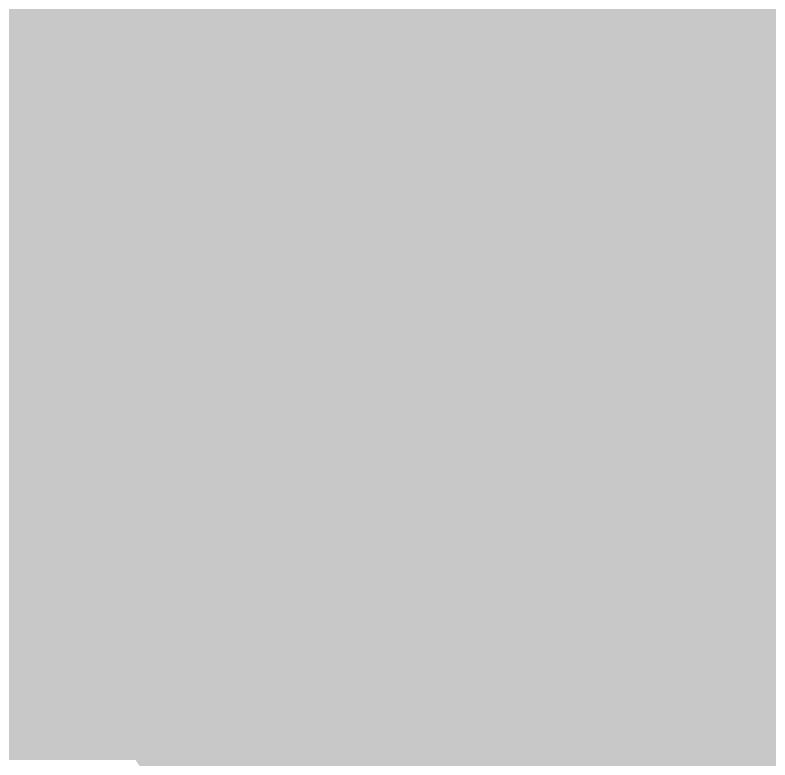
# Model space of a CAD drawing. Header units: inches. Extents: x -2 to 343, y -53 to 63.
# Drawn here: x 28.8187 to 29.1534, y -22.9755 to -22.6453 of the extents above; entities that cross this region are included whole.
import ezdxf

# ---------------------------------------------------------------- set-up
doc = ezdxf.new("R2010")
doc.units = ezdxf.units.IN
for name, color, linetype in [('Bottom Layer', 5, 'Continuous'), ('Bottom Overlay', 54, 'Continuous'), ('Drill Drawing', 1, 'Continuous'), ('Top Layer', 1, 'Continuous'), ('Via Holes', 16, 'Continuous')]:
    doc.layers.add(name, color=color, linetype=linetype)

msp = doc.modelspace()

# ---------------------------------------------------------------- hatches: boundary and pattern name
at = {"layer": 'Bottom Layer'}
h = msp.add_hatch(color=5, dxfattribs=at)
edge = h.paths.add_edge_path()
edge.add_arc((29.12184, -22.8092), 0.3, 0, 360)
at = {"layer": 'Top Layer'}
h = msp.add_hatch(color=1, dxfattribs=at)
edge = h.paths.add_edge_path()
edge.add_arc((29.12184, -22.8092), 0.3, 0, 360)
at = {"layer": 'Via Holes'}
h = msp.add_hatch(color=7, dxfattribs=at)
edge = h.paths.add_edge_path()
edge.add_arc((29.12184, -22.8092), 0.15, 0, 360)

# ---------------------------------------------------------------- linework, layer by layer
at = {"layer": 'Bottom Layer'}
msp.add_lwpolyline([(29.12184, -22.8092, 0.254, 0.254, 0), (34.6456, -22.8092, 0.254, 0.254, 0)], format="xyseb", dxfattribs=at)
msp.add_lwpolyline([(29.05834, -22.8092, 0.127, 0.127, 1), (29.18534, -22.8092, 0.127, 0.127, 1)], format="xyseb", close=True, dxfattribs=at)
at = {"layer": 'Bottom Overlay'}
for points in [[(27.63034, -22.63259, 0.0254, 0.0254, 0), (31.89754, -22.63259, 0.0254, 0.0254, 0)], [(27.70654, -22.65799, 0.0254, 0.0254, 0), (31.92294, -22.65799, 0.0254, 0.0254, 0)], [(27.75734, -22.68339, 0.0254, 0.0254, 0), (31.94834, -22.68339, 0.0254, 0.0254, 0)], [(27.80814, -22.70879, 0.0254, 0.0254, 0), (31.97374, -22.70879, 0.0254, 0.0254, 0)], [(27.88434, -22.73419, 0.0254, 0.0254, 0), (31.99914, -22.73419, 0.0254, 0.0254, 0)], [(27.93514, -22.75959, 0.0254, 0.0254, 0), (32.02454, -22.75959, 0.0254, 0.0254, 0)], [(27.98594, -22.78499, 0.0254, 0.0254, 0), (32.04994, -22.78499, 0.0254, 0.0254, 0)], [(28.06214, -22.81039, 0.0254, 0.0254, 0), (32.10074, -22.81039, 0.0254, 0.0254, 0)], [(28.08754, -22.83579, 0.0254, 0.0254, 0), (32.12614, -22.83579, 0.0254, 0.0254, 0)], [(28.16374, -22.86119, 0.0254, 0.0254, 0), (32.17694, -22.86119, 0.0254, 0.0254, 0)], [(28.21454, -22.88659, 0.0254, 0.0254, 0), (32.17694, -22.88659, 0.0254, 0.0254, 0)], [(28.26534, -22.91199, 0.0254, 0.0254, 0), (32.22774, -22.91199, 0.0254, 0.0254, 0)], [(28.31614, -22.93739, 0.0254, 0.0254, 0), (32.22774, -22.93739, 0.0254, 0.0254, 0)], [(28.36694, -22.96279, 0.0254, 0.0254, 0), (32.27854, -22.96279, 0.0254, 0.0254, 0)]]:
    msp.add_lwpolyline(points, format="xyseb", dxfattribs=at)
at = {"layer": 'Drill Drawing'}
for points in [[(28.86784, -22.5552, 0.0508, 0.0508, 0), (29.12184, -22.6822, 0.0508, 0.0508, 0)], [(28.86784, -22.5552, 0.0508, 0.0508, 0), (28.99484, -22.8092, 0.0508, 0.0508, 0)], [(29.12184, -22.6822, 0.0508, 0.0508, 0), (29.37584, -22.5552, 0.0508, 0.0508, 0)], [(28.86784, -23.0632, 0.0508, 0.0508, 0), (28.99484, -22.8092, 0.0508, 0.0508, 0)], [(28.86784, -23.0632, 0.0508, 0.0508, 0), (29.12184, -22.9362, 0.0508, 0.0508, 0)], [(29.12184, -22.9362, 0.0508, 0.0508, 0), (29.37584, -23.0632, 0.0508, 0.0508, 0)]]:
    msp.add_lwpolyline(points, format="xyseb", dxfattribs=at)
for points in [[(29.10914, -22.6822, 0.0254, 0.0254, 1), (29.13454, -22.6822, 0.0254, 0.0254, 1)], [(29.10914, -22.6822, 0.0254, 0.0254, 1), (29.13454, -22.6822, 0.0254, 0.0254, 1)], [(28.98214, -22.8092, 0.0254, 0.0254, 1), (29.00754, -22.8092, 0.0254, 0.0254, 1)], [(28.98214, -22.8092, 0.0254, 0.0254, 1), (29.00754, -22.8092, 0.0254, 0.0254, 1)], [(29.10914, -22.9362, 0.0254, 0.0254, 1), (29.13454, -22.9362, 0.0254, 0.0254, 1)], [(29.10914, -22.9362, 0.0254, 0.0254, 1), (29.13454, -22.9362, 0.0254, 0.0254, 1)]]:
    msp.add_lwpolyline(points, format="xyseb", close=True, dxfattribs=at)
at = {"layer": 'Top Layer'}
msp.add_lwpolyline([(29.12184, -22.97599, 0.254, 0.254, 0), (29.12184, -20.955, 0.254, 0.254, 0)], format="xyseb", dxfattribs=at)
msp.add_lwpolyline([(29.05834, -22.97599, 0.127, 0.127, 1), (29.18534, -22.97599, 0.127, 0.127, 1)], format="xyseb", close=True, dxfattribs=at)

doc.saveas('drawing.dxf')
